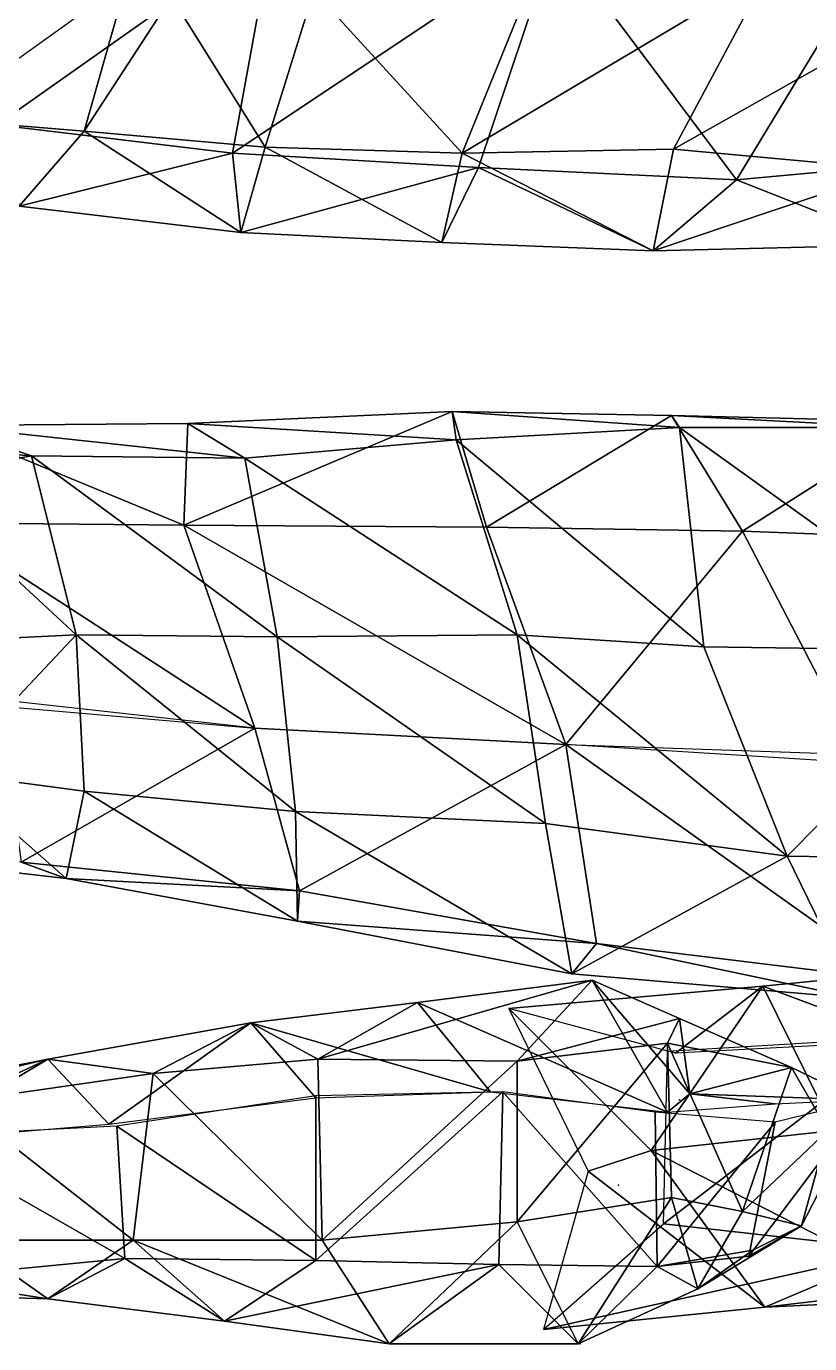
# Model space of a CAD drawing. Extents: x 4.9 to 9.1, y -6.1 to 13.5.
# Drawn here: x 6.418 to 7.061, y 1.647 to 2.728 of the extents above; entities that cross this region are included whole.
import ezdxf

# ---------------------------------------------------------------- set-up
doc = ezdxf.new("R2010")
doc.units = 0
doc.layers.get('0').update_dxf_attribs({"linetype": 'CONTINUOUS'})

msp = doc.modelspace()

# ---------------------------------------------------------------- linework, layer by layer
at = {"color": 0}
for p in [(6.9543, 1.8471, -1.5533), (6.9043, 1.7771, -1.64), (6.9043, 1.7771, -1.64), (6.9043, 1.7771, -1.64), (6.9043, 1.7771, -1.64), (6.8726, 1.6471, -1.605)]:
    msp.add_point(p, dxfattribs=at)
for points in [[(6.3943, 2.6471, -2.3617), (6.5876, 2.6238, -2.355), (6.621, 2.8071, -2.2533)], [(6.621, 2.8071, -2.2533), (6.4026, 2.7871, -2.285), (6.3943, 2.6471, -2.3617)], [(6.8526, 2.8005, -2.2183), (6.621, 2.8071, -2.2533), (6.5876, 2.6238, -2.355)], [(6.5876, 2.6238, -2.355), (6.7893, 2.6121, -2.3367), (6.8526, 2.8005, -2.2183)], [(7.001, 2.6021, -2.32), (6.8526, 2.8005, -2.2183), (6.7893, 2.6121, -2.3367)], [(6.8526, 2.8005, -2.2183), (7.001, 2.6021, -2.32), (7.116, 2.7921, -2.2217)], [(7.2176, 2.6221, -2.3333), (7.116, 2.7921, -2.2217), (7.001, 2.6021, -2.32)], [(6.9493, 2.6271, -2.6933), (7.2326, 2.7871, -2.7867), (7.131, 2.6105, -2.6967)], [(7.2326, 2.7871, -2.7867), (6.9493, 2.6271, -2.6933), (7.0276, 2.7738, -2.7783)], [(6.776, 2.6238, -2.6867), (7.0276, 2.7738, -2.7783), (6.9493, 2.6271, -2.6933)], [(7.0276, 2.7738, -2.7783), (6.776, 2.6238, -2.6867), (6.8326, 2.7638, -2.7767)], [(6.466, 2.6421, -2.675), (6.3426, 2.6521, -2.6633), (6.501, 2.7655, -2.7483)], [(6.501, 2.7655, -2.7483), (6.5376, 2.7521, -2.76), (6.466, 2.6421, -2.675)], [(6.5376, 2.7521, -2.76), (6.6543, 2.7571, -2.7633), (6.6143, 2.6288, -2.6817)], [(6.776, 2.6238, -2.6867), (6.6143, 2.6288, -2.6817), (6.6543, 2.7571, -2.7633)], [(6.6543, 2.7571, -2.7633), (6.8326, 2.7638, -2.7767), (6.776, 2.6238, -2.6867)], [(6.6143, 2.6288, -2.6817), (6.466, 2.6421, -2.675), (6.5376, 2.7521, -2.76)], [(6.3426, 2.6521, -2.6633), (6.466, 2.6421, -2.675), (6.4126, 2.5805, -2.5183)], [(6.5876, 2.6238, -2.355), (6.3943, 2.6471, -2.3617), (6.4126, 2.5805, -2.5183)], [(6.5943, 2.5588, -2.5133), (6.4126, 2.5805, -2.5183), (6.466, 2.6421, -2.675)], [(6.466, 2.6421, -2.675), (6.6143, 2.6288, -2.6817), (6.5943, 2.5588, -2.5133)], [(6.7593, 2.5505, -2.5117), (6.5943, 2.5588, -2.5133), (6.6143, 2.6288, -2.6817)], [(6.6143, 2.6288, -2.6817), (6.776, 2.6238, -2.6867), (6.7593, 2.5505, -2.5117)], [(6.776, 2.6238, -2.6867), (6.9493, 2.6271, -2.6933), (6.9326, 2.5438, -2.515)], [(7.131, 2.6105, -2.6967), (6.9326, 2.5438, -2.515), (6.9493, 2.6271, -2.6933)], [(6.4126, 2.5805, -2.5183), (6.5943, 2.5588, -2.5133), (6.5876, 2.6238, -2.355)], [(6.7893, 2.6121, -2.3367), (6.5876, 2.6238, -2.355), (6.5943, 2.5588, -2.5133)], [(6.9326, 2.5438, -2.515), (6.7593, 2.5505, -2.5117), (6.776, 2.6238, -2.6867)], [(7.001, 2.6021, -2.32), (7.136, 2.5488, -2.51), (7.2176, 2.6221, -2.3333)], [(6.5943, 2.5588, -2.5133), (6.7593, 2.5505, -2.5117), (6.7893, 2.6121, -2.3367)], [(6.9326, 2.5438, -2.515), (6.7893, 2.6121, -2.3367), (6.7593, 2.5505, -2.5117)], [(6.7893, 2.6121, -2.3367), (6.9326, 2.5438, -2.515), (7.001, 2.6021, -2.32)], [(6.9326, 2.5438, -2.515), (7.131, 2.6105, -2.6967), (7.136, 2.5488, -2.51)], [(7.136, 2.5488, -2.51), (7.001, 2.6021, -2.32), (6.9326, 2.5438, -2.515)], [(6.5476, 2.3188, -2.3333), (6.796, 2.3171, -2.32), (6.7676, 2.4121, -2.465)], [(6.7676, 2.4121, -2.465), (6.551, 2.4021, -2.4867), (6.5476, 2.3188, -2.3333)], [(6.551, 2.4021, -2.4867), (6.7676, 2.4121, -2.465), (6.771, 2.3888, -2.6617)], [(6.7676, 2.4121, -2.465), (6.9476, 2.4088, -2.455), (6.9543, 2.3988, -2.65)], [(6.9476, 2.4088, -2.455), (6.7676, 2.4121, -2.465), (6.796, 2.3171, -2.32)], [(6.9543, 2.3988, -2.65), (6.771, 2.3888, -2.6617), (6.7676, 2.4121, -2.465)], [(6.101, 2.3988, -2.5083), (6.3493, 2.4005, -2.495), (6.4226, 2.3755, -2.6567)], [(6.5476, 2.3188, -2.3333), (6.3493, 2.4005, -2.495), (6.346, 2.3205, -2.3467)], [(6.3493, 2.4005, -2.495), (6.551, 2.4021, -2.4867), (6.5976, 2.3738, -2.6517)], [(6.3493, 2.4005, -2.495), (6.5476, 2.3188, -2.3333), (6.551, 2.4021, -2.4867)], [(6.5976, 2.3738, -2.6517), (6.4226, 2.3755, -2.6567), (6.3493, 2.4005, -2.495)], [(6.771, 2.3888, -2.6617), (6.5976, 2.3738, -2.6517), (6.551, 2.4021, -2.4867)], [(6.796, 2.3171, -2.32), (7.006, 2.3138, -2.3067), (6.9476, 2.4088, -2.455)], [(6.9476, 2.4088, -2.455), (7.1476, 2.4038, -2.4467), (7.136, 2.3988, -2.635)], [(7.1476, 2.4038, -2.4467), (6.9476, 2.4088, -2.455), (7.006, 2.3138, -2.3067)], [(7.136, 2.3988, -2.635), (6.9543, 2.3988, -2.65), (6.9476, 2.4088, -2.455)], [(7.006, 2.3138, -2.3067), (7.2243, 2.3055, -2.3033), (7.1476, 2.4038, -2.4467)], [(6.4226, 2.3755, -2.6567), (6.321, 2.3571, -2.6467), (6.101, 2.3988, -2.5083)], [(6.5976, 2.3738, -2.6517), (6.771, 2.3888, -2.6617), (6.821, 2.2288, -2.7783)], [(6.771, 2.3888, -2.6617), (6.9543, 2.3988, -2.65), (6.9743, 2.2188, -2.7867)], [(6.9743, 2.2188, -2.7867), (6.821, 2.2288, -2.7783), (6.771, 2.3888, -2.6617)], [(6.9543, 2.3988, -2.65), (7.136, 2.3988, -2.635), (7.2093, 2.2155, -2.7983)], [(7.2093, 2.2155, -2.7983), (6.9743, 2.2188, -2.7867), (6.9543, 2.3988, -2.65)], [(6.321, 2.3571, -2.6467), (6.4226, 2.3755, -2.6567), (6.4593, 2.2288, -2.7233)], [(6.4226, 2.3755, -2.6567), (6.5976, 2.3738, -2.6517), (6.6243, 2.2271, -2.765)], [(6.6243, 2.2271, -2.765), (6.4593, 2.2288, -2.7233), (6.4226, 2.3755, -2.6567)], [(6.821, 2.2288, -2.7783), (6.6243, 2.2271, -2.765), (6.5976, 2.3738, -2.6517)], [(6.4593, 2.2288, -2.7233), (6.391, 2.2255, -2.6917), (6.321, 2.3571, -2.6467)], [(6.346, 2.3205, -2.3467), (6.606, 2.1521, -2.27), (6.5476, 2.3188, -2.3333)], [(6.606, 2.1521, -2.27), (6.346, 2.3205, -2.3467), (6.3943, 2.1705, -2.2983)], [(6.5476, 2.3188, -2.3333), (6.861, 2.1388, -2.2383), (6.796, 2.3171, -2.32)], [(6.861, 2.1388, -2.2383), (6.5476, 2.3188, -2.3333), (6.606, 2.1521, -2.27)], [(7.006, 2.3138, -2.3067), (6.796, 2.3171, -2.32), (6.861, 2.1388, -2.2383)], [(6.861, 2.1388, -2.2383), (7.101, 2.1305, -2.2417), (7.006, 2.3138, -2.3067)], [(7.2243, 2.3055, -2.3033), (7.006, 2.3138, -2.3067), (7.101, 2.1305, -2.2417)], [(6.3526, 2.1155, -2.6683), (6.4593, 2.2288, -2.7233), (6.466, 2.1005, -2.6833)], [(6.4593, 2.2288, -2.7233), (6.3526, 2.1155, -2.6683), (6.391, 2.2255, -2.6917)], [(6.4593, 2.2288, -2.7233), (6.6243, 2.2271, -2.765), (6.6393, 2.0838, -2.7083)], [(6.6393, 2.0838, -2.7083), (6.466, 2.1005, -2.6833), (6.4593, 2.2288, -2.7233)], [(6.6243, 2.2271, -2.765), (6.821, 2.2288, -2.7783), (6.8443, 2.0738, -2.725)], [(6.8443, 2.0738, -2.725), (6.6393, 2.0838, -2.7083), (6.6243, 2.2271, -2.765)], [(6.821, 2.2288, -2.7783), (6.9743, 2.2188, -2.7867), (7.0426, 2.0471, -2.7483)], [(7.0426, 2.0471, -2.7483), (6.8443, 2.0738, -2.725), (6.821, 2.2288, -2.7783)], [(7.2093, 2.2155, -2.7983), (7.0426, 2.0471, -2.7483), (6.9743, 2.2188, -2.7867)], [(7.0426, 2.0471, -2.7483), (7.2093, 2.2155, -2.7983), (7.2576, 2.0438, -2.7567)], [(6.606, 2.1521, -2.27), (6.396, 2.1755, -2.2933), (6.4143, 2.0421, -2.3817)], [(6.4143, 2.0421, -2.3817), (6.6426, 2.0188, -2.3867), (6.606, 2.1521, -2.27)], [(6.861, 2.1388, -2.2383), (6.606, 2.1521, -2.27), (6.6426, 2.0188, -2.3867)], [(6.6426, 2.0188, -2.3867), (6.886, 1.9755, -2.3783), (6.861, 2.1388, -2.2383)], [(6.861, 2.1388, -2.2383), (7.1326, 1.9455, -2.3683), (7.101, 2.1238, -2.235)], [(7.1326, 1.9455, -2.3683), (6.861, 2.1388, -2.2383), (6.886, 1.9755, -2.3783)], [(6.451, 2.0288, -2.5467), (6.106, 2.0688, -2.5517), (6.3526, 2.1155, -2.6683)], [(6.3526, 2.1155, -2.6683), (6.466, 2.1005, -2.6833), (6.451, 2.0288, -2.5467)], [(6.641, 1.9938, -2.5633), (6.451, 2.0288, -2.5467), (6.466, 2.1005, -2.6833)], [(6.466, 2.1005, -2.6833), (6.6393, 2.0838, -2.7083), (6.641, 1.9938, -2.5633)], [(6.6393, 2.0838, -2.7083), (6.8443, 2.0738, -2.725), (6.866, 1.9505, -2.585)], [(6.866, 1.9505, -2.585), (6.641, 1.9938, -2.5633), (6.6393, 2.0838, -2.7083)], [(6.106, 2.0688, -2.5517), (6.451, 2.0288, -2.5467), (6.4143, 2.0421, -2.3817)], [(7.0426, 2.0471, -2.7483), (6.866, 1.9505, -2.585), (6.8443, 2.0738, -2.725)], [(6.866, 1.9505, -2.585), (7.0426, 2.0471, -2.7483), (7.0993, 1.9305, -2.5967)], [(7.2576, 2.0438, -2.7567), (7.0993, 1.9305, -2.5967), (7.0426, 2.0471, -2.7483)], [(6.6426, 2.0188, -2.3867), (6.4143, 2.0421, -2.3817), (6.451, 2.0288, -2.5467)], [(6.451, 2.0288, -2.5467), (6.641, 1.9938, -2.5633), (6.6426, 2.0188, -2.3867)], [(6.886, 1.9755, -2.3783), (6.6426, 2.0188, -2.3867), (6.641, 1.9938, -2.5633)], [(6.641, 1.9938, -2.5633), (6.866, 1.9505, -2.585), (6.886, 1.9755, -2.3783)], [(7.0993, 1.9305, -2.5967), (6.886, 1.9755, -2.3783), (6.866, 1.9505, -2.585)], [(6.886, 1.9755, -2.3783), (7.0993, 1.9305, -2.5967), (7.1326, 1.9455, -2.3683)], [(7.0226, 1.9405, -1.4583), (7.081, 1.8221, -1.17), (7.1743, 1.9555, -1.2717)], [(7.1743, 1.9555, -1.2717), (7.1426, 1.8955, -1.5533), (7.0226, 1.9405, -1.4583)], [(6.6576, 1.8805, -1.5567), (6.8826, 1.9455, -1.5933), (6.821, 1.8788, -1.6567)], [(6.8826, 1.9455, -1.5933), (6.6576, 1.8805, -1.5567), (6.7393, 1.9271, -1.4617)], [(6.7393, 1.9271, -1.4617), (6.9443, 1.8371, -1.5283), (6.8826, 1.9455, -1.5933)], [(6.8143, 1.9221, -1.6517), (6.931, 1.8055, -1.3717), (7.0226, 1.9405, -1.4583)], [(7.0226, 1.9405, -1.4583), (6.951, 1.8855, -1.7283), (6.8143, 1.9221, -1.6517)], [(6.9543, 1.9138, -1.64), (6.821, 1.8788, -1.6567), (6.8826, 1.9455, -1.5933)], [(6.8826, 1.9455, -1.5933), (6.9626, 1.8521, -1.5833), (6.9543, 1.9138, -1.64)], [(6.9626, 1.8521, -1.5833), (6.8826, 1.9455, -1.5933), (6.9443, 1.8371, -1.5283)], [(7.081, 1.8221, -1.17), (7.0226, 1.9405, -1.4583), (6.931, 1.8055, -1.3717)], [(6.951, 1.8855, -1.7283), (7.0226, 1.9405, -1.4583), (7.1426, 1.8955, -1.5533)], [(6.6026, 1.9105, -1.3333), (6.7393, 1.9271, -1.4617), (6.6576, 1.8805, -1.5567)], [(6.6026, 1.9105, -1.3333), (6.7993, 1.8538, -1.41), (6.7393, 1.9271, -1.4617)], [(6.9443, 1.8371, -1.5283), (6.7393, 1.9271, -1.4617), (6.7993, 1.8538, -1.41)], [(6.931, 1.8055, -1.3717), (6.8143, 1.9221, -1.6517), (6.8793, 1.7888, -1.5233)], [(6.821, 1.8788, -1.6567), (6.9543, 1.9138, -1.64), (6.9443, 1.8938, -1.7233)], [(7.046, 1.8738, -1.7183), (6.9443, 1.8938, -1.7233), (6.9543, 1.9138, -1.64)], [(7.046, 1.8738, -1.7183), (6.9543, 1.9138, -1.64), (6.9626, 1.8521, -1.5833)], [(6.436, 1.8805, -1.2), (6.6026, 1.9105, -1.3333), (6.5226, 1.8688, -1.4517)], [(6.6026, 1.9105, -1.3333), (6.436, 1.8805, -1.2), (6.486, 1.8271, -1.16)], [(6.486, 1.8271, -1.16), (6.656, 1.8488, -1.29), (6.6026, 1.9105, -1.3333)], [(6.6576, 1.8805, -1.5567), (6.5226, 1.8688, -1.4517), (6.6026, 1.9105, -1.3333)], [(6.7993, 1.8538, -1.41), (6.6026, 1.9105, -1.3333), (6.656, 1.8488, -1.29)], [(6.821, 1.7471, -1.68), (6.9443, 1.8938, -1.7233), (6.9476, 1.7671, -1.735)], [(6.9443, 1.8938, -1.7233), (6.821, 1.7471, -1.68), (6.821, 1.8788, -1.6567)], [(6.941, 1.7455, -1.72), (7.141, 1.8988, -1.55), (7.1343, 1.7238, -1.5283)], [(7.141, 1.8988, -1.55), (6.941, 1.7455, -1.72), (6.9443, 1.8871, -1.7233)], [(6.9443, 1.8938, -1.7233), (7.046, 1.8738, -1.7183), (7.006, 1.7555, -1.7217)], [(7.006, 1.7555, -1.7217), (6.9476, 1.7671, -1.735), (6.9443, 1.8938, -1.7233)], [(6.2376, 1.8338, -1.1217), (6.436, 1.8805, -1.2), (6.361, 1.8455, -1.2767)], [(6.436, 1.8805, -1.2), (6.2376, 1.8338, -1.1217), (6.2843, 1.8505, -1.1)], [(6.436, 1.8805, -1.2), (6.2843, 1.8505, -1.1), (6.3243, 1.8138, -1.035)], [(6.3243, 1.8138, -1.035), (6.486, 1.8271, -1.16), (6.436, 1.8805, -1.2)], [(6.5226, 1.8688, -1.4517), (6.361, 1.8455, -1.2767), (6.436, 1.8805, -1.2)], [(6.5226, 1.8688, -1.4517), (6.6576, 1.8805, -1.5567), (6.661, 1.7321, -1.5783)], [(6.821, 1.8788, -1.6567), (6.661, 1.7321, -1.5783), (6.6576, 1.8805, -1.5567)], [(6.661, 1.7321, -1.5783), (6.821, 1.8788, -1.6567), (6.821, 1.7471, -1.68)], [(6.9626, 1.8521, -1.5833), (7.101, 1.8471, -1.66), (7.046, 1.8738, -1.7183)], [(7.076, 1.8221, -1.7117), (7.006, 1.7555, -1.7217), (7.046, 1.8738, -1.7183)], [(7.076, 1.8221, -1.7117), (7.046, 1.8738, -1.7183), (7.101, 1.8471, -1.66)], [(6.361, 1.8455, -1.2767), (6.5226, 1.8688, -1.4517), (6.506, 1.7321, -1.445)], [(6.661, 1.7321, -1.5783), (6.506, 1.7321, -1.445), (6.5226, 1.8688, -1.4517)], [(6.4926, 1.8255, -1.1667), (6.656, 1.7155, -1.29), (6.656, 1.8505, -1.2917)], [(6.656, 1.7155, -1.29), (6.806, 1.7121, -1.4033), (6.8093, 1.8538, -1.41)], [(6.8093, 1.8538, -1.41), (6.656, 1.8505, -1.2917), (6.656, 1.7155, -1.29)], [(6.936, 1.7105, -1.5383), (6.8093, 1.8538, -1.41), (6.806, 1.7121, -1.4033)], [(6.8093, 1.8538, -1.41), (6.936, 1.7105, -1.5383), (6.9343, 1.8371, -1.5267)], [(6.9443, 1.8371, -1.5283), (7.0326, 1.8438, -1.5833), (6.9626, 1.8521, -1.5833)], [(7.101, 1.8471, -1.66), (6.9626, 1.8521, -1.5833), (7.0326, 1.8438, -1.5833)], [(6.506, 1.7321, -1.445), (6.3676, 1.7321, -1.295), (6.361, 1.8455, -1.2767)], [(7.011, 1.7188, -1.6067), (7.0543, 1.7438, -1.67), (7.1076, 1.8471, -1.665)], [(7.1076, 1.8471, -1.665), (7.0326, 1.8288, -1.5833), (7.011, 1.7188, -1.6067)], [(7.076, 1.8221, -1.7117), (7.1076, 1.8471, -1.665), (7.0543, 1.7438, -1.67)], [(7.0326, 1.8288, -1.5833), (6.9343, 1.8371, -1.5267), (6.936, 1.7105, -1.5383)], [(6.936, 1.7105, -1.5383), (7.011, 1.7188, -1.6067), (7.0326, 1.8288, -1.5833)], [(6.3243, 1.8171, -1.0333), (6.4993, 1.7171, -1.1817), (6.4926, 1.8255, -1.1667)], [(6.4993, 1.7171, -1.1817), (6.3243, 1.8171, -1.0333), (6.3293, 1.7005, -1.0283)], [(6.656, 1.7155, -1.29), (6.4926, 1.8255, -1.1667), (6.4993, 1.7171, -1.1817)], [(6.931, 1.8055, -1.3717), (7.1693, 1.6838, -1.2333), (7.081, 1.8221, -1.17)], [(7.076, 1.8221, -1.7117), (7.0543, 1.7438, -1.67), (7.006, 1.7555, -1.7217)], [(6.8793, 1.7888, -1.5233), (7.0243, 1.6771, -1.43), (6.931, 1.8055, -1.3717)], [(7.1693, 1.6838, -1.2333), (6.931, 1.8055, -1.3717), (7.0243, 1.6771, -1.43)], [(7.0243, 1.6771, -1.43), (6.8793, 1.7888, -1.5233), (6.8426, 1.6588, -1.6317)], [(6.9476, 1.7671, -1.735), (6.871, 1.6471, -1.6283), (6.821, 1.7471, -1.68)], [(6.871, 1.6471, -1.6283), (6.9476, 1.7671, -1.735), (6.9693, 1.6921, -1.6883)], [(7.006, 1.7555, -1.7217), (6.9693, 1.6921, -1.6883), (6.9476, 1.7671, -1.735)], [(6.9693, 1.6921, -1.6883), (7.006, 1.7555, -1.7217), (7.0543, 1.7438, -1.67)], [(6.821, 1.7471, -1.68), (6.716, 1.6471, -1.4967), (6.661, 1.7321, -1.5783)], [(6.716, 1.6471, -1.4967), (6.821, 1.7471, -1.68), (6.871, 1.6471, -1.6283)], [(7.1343, 1.7238, -1.5283), (6.8426, 1.6588, -1.6317), (6.941, 1.7455, -1.72)], [(7.0543, 1.7438, -1.67), (7.0143, 1.7238, -1.615), (6.9693, 1.6921, -1.6883)], [(7.0543, 1.7438, -1.67), (7.011, 1.7188, -1.6067), (7.0143, 1.7238, -1.615)], [(6.271, 1.6888, -1.1), (6.3676, 1.7321, -1.295), (6.436, 1.6838, -1.26)], [(6.506, 1.7321, -1.445), (6.436, 1.6838, -1.26), (6.3676, 1.7321, -1.295)], [(6.436, 1.6838, -1.26), (6.506, 1.7321, -1.445), (6.581, 1.6655, -1.38)], [(6.506, 1.7321, -1.445), (6.661, 1.7321, -1.5783), (6.716, 1.6471, -1.4967)], [(6.716, 1.6471, -1.4967), (6.581, 1.6655, -1.38), (6.506, 1.7321, -1.445)], [(6.8426, 1.6588, -1.6317), (7.1343, 1.7238, -1.5283), (7.0243, 1.6771, -1.43)], [(6.936, 1.7105, -1.5383), (7.0143, 1.7238, -1.615), (7.011, 1.7188, -1.6067)], [(6.936, 1.7105, -1.5383), (6.9693, 1.6921, -1.6883), (7.0143, 1.7238, -1.615)], [(7.3076, 1.7105, -1.3583), (7.0243, 1.6771, -1.43), (7.1343, 1.7238, -1.5283)], [(6.3293, 1.7005, -1.0283), (6.436, 1.6838, -1.26), (6.4993, 1.7171, -1.1817)], [(6.581, 1.6655, -1.38), (6.4993, 1.7171, -1.1817), (6.436, 1.6838, -1.26)], [(6.4993, 1.7171, -1.1817), (6.581, 1.6655, -1.38), (6.656, 1.7155, -1.29)], [(6.806, 1.7121, -1.4033), (6.656, 1.7155, -1.29), (6.581, 1.6655, -1.38)], [(6.581, 1.6655, -1.38), (6.716, 1.6471, -1.4967), (6.806, 1.7121, -1.4033)], [(6.871, 1.6471, -1.6283), (6.806, 1.7121, -1.4033), (6.716, 1.6471, -1.4967)], [(6.806, 1.7121, -1.4033), (6.871, 1.6471, -1.6283), (6.936, 1.7105, -1.5383)], [(6.9693, 1.6921, -1.6883), (6.936, 1.7105, -1.5383), (6.871, 1.6471, -1.6283)], [(7.0243, 1.6771, -1.43), (7.3076, 1.7105, -1.3583), (7.1693, 1.6838, -1.2333)], [(6.436, 1.6838, -1.26), (6.3293, 1.7005, -1.0283), (6.271, 1.6888, -1.1)]]:
    msp.add_3dface(points, dxfattribs=at)

doc.saveas('drawing.dxf')
